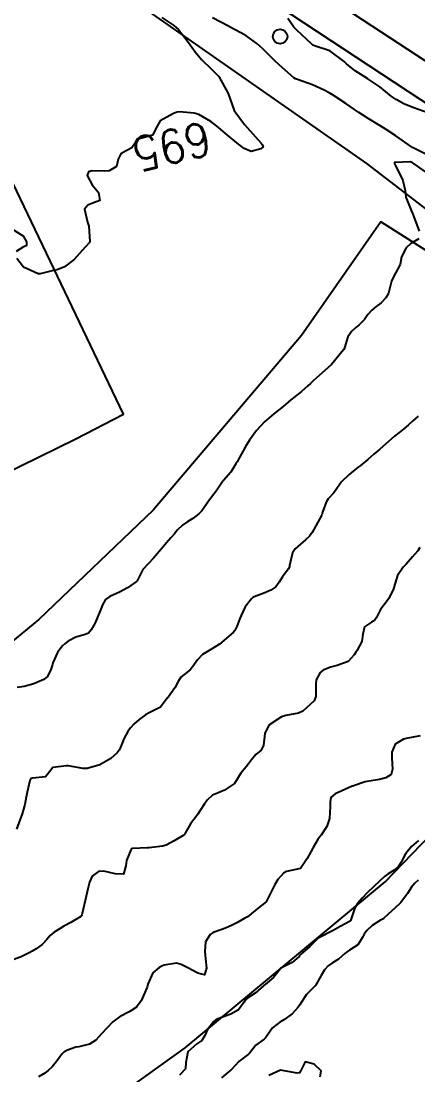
# Model space of a CAD drawing. Header units: metres. Extents: x 286371 to 293043, y 7462578 to 7466404.
# Drawn here: x 286810.2 to 286857.3, y 7465770.5 to 7465895.7 of the extents above; entities that cross this region are included whole.
import ezdxf
from ezdxf.enums import TextEntityAlignment as Align

# ---------------------------------------------------------------- set-up
doc = ezdxf.new("R2010")
doc.units = ezdxf.units.M
doc.header["$MEASUREMENT"] = 0
for name, color, linetype in [('Cotas', 45, 'Continuous'), ('Curvas de Nivel 1m', 11, 'Continuous'), ('Curvas de Nivel 5m', 15, 'Continuous'), ('Divisas', 45, 'Continuous'), ('Edificações', 30, 'Continuous'), ('Linha Férrea', 20, 'Continuous'), ('Postes', 20, 'Continuous'), ('Vias primárias', 230, 'Continuous')]:
    doc.layers.add(name, color=color, linetype=linetype)
doc.styles.add('Style-STANDARD', font='STANDARD.shx')

msp = doc.modelspace()

# ---------------------------------------------------------------- linework, layer by layer
at = {"layer": 'Curvas de Nivel 1m', "flags": 128}
for points, elevation in [([(286858.74, 7465884.75), (286856.75, 7465885.47), (286855.66, 7465885.9), (286854.77, 7465886.4), (286854.16, 7465886.82), (286852.8, 7465887.91), (286851.39, 7465888.87), (286850.82, 7465889.23), (286849.89, 7465889.83), (286848.84, 7465890.66), (286848.56, 7465890.91), (286846.86, 7465892.2), (286845.04, 7465892.79), (286844.87, 7465892.87), (286844.75, 7465892.97), (286842.9, 7465894.68), (286842.61, 7465895), (286841.89, 7465896.04)], 696), ([(286858.64, 7465877.52), (286856.9, 7465878.78), (286856.66, 7465878.94), (286856.43, 7465879.01), (286854.66, 7465878.92), (286854.56, 7465878.91), (286854.56, 7465878.82), (286854.65, 7465878.66), (286855.56, 7465876.8), (286855.81, 7465875.59), (286855.91, 7465874.79), (286856.57, 7465873.13), (286856.73, 7465872.78), (286856.86, 7465872.48), (286857.48, 7465870.77)], 694), ([(286857.46, 7465869.83), (286856.51, 7465869.3), (286855.93, 7465868.79), (286855.4, 7465867.71), (286855.23, 7465866.8), (286854.45, 7465865.34), (286854.22, 7465864.82), (286853.84, 7465863.41), (286853.54, 7465862.83), (286852.99, 7465862.25), (286852.4, 7465861.79), (286851.87, 7465861.37), (286851.41, 7465860.86), (286850.99, 7465860.25), (286850.37, 7465859.63), (286849.95, 7465859.29), (286849.47, 7465858.89), (286849.03, 7465858.21), (286848.63, 7465856.9), (286848.53, 7465856.7), (286848.32, 7465856.41), (286847.09, 7465854.93), (286846.28, 7465854.19), (286845.61, 7465853.62), (286844.91, 7465852.96), (286844.58, 7465852.65), (286844.25, 7465852.36), (286843.51, 7465851.72), (286842.6, 7465851), (286842.4, 7465850.84), (286842.23, 7465850.7), (286841.32, 7465849.92), (286840.2, 7465849.03), (286839.13, 7465848.11), (286838.17, 7465847.06), (286837.32, 7465845.91), (286836.81, 7465845.08), (286836.57, 7465844.65), (286836.13, 7465843.84), (286835.86, 7465843.36), (286835.71, 7465843.1), (286835.09, 7465842.12), (286834.24, 7465841.12), (286834.17, 7465841.03), (286834.08, 7465840.91), (286833.35, 7465839.85), (286832.83, 7465839.14), (286832.5, 7465838.69), (286832.03, 7465838.03), (286831.65, 7465837.53), (286831.29, 7465837.17), (286830.59, 7465836.6), (286830.01, 7465836.25), (286829.36, 7465835.83), (286828.75, 7465835.2), (286828.4, 7465834.79), (286827.98, 7465834.31), (286827.47, 7465833.71), (286827.08, 7465833.23), (286825.93, 7465831.87), (286825.31, 7465831.26), (286824.66, 7465830.53), (286824.01, 7465829.28), (286823.97, 7465829.21), (286823.89, 7465829.13), (286822.83, 7465828.35), (286821.87, 7465827.85), (286821.51, 7465827.68), (286820.72, 7465827.33), (286820.23, 7465826.97), (286819.85, 7465826.34), (286819.57, 7465825.62), (286819.46, 7465825.35), (286818.97, 7465824.21), (286818.52, 7465823.36), (286818.18, 7465822.99), (286817.8, 7465822.82), (286816.69, 7465822.49), (286815.78, 7465822.01), (286815.44, 7465821.75), (286815.06, 7465821.42), (286814.5, 7465820.69), (286813.97, 7465819.43), (286813.92, 7465819.26), (286813.73, 7465818.65), (286813.34, 7465817.82), (286812.87, 7465817.45), (286812.06, 7465817.1), (286811.71, 7465816.96), (286810.56, 7465816.63), (286809.7, 7465816.51)], 694), ([(286857.36, 7465848.77), (286856.75, 7465848.22), (286856.18, 7465847.71), (286855.68, 7465847.28), (286855.07, 7465846.8), (286854.57, 7465846.4), (286854.15, 7465846.05), (286852.8, 7465844.84), (286852.12, 7465844.24), (286851.38, 7465843.6), (286850.47, 7465842.88), (286850.26, 7465842.72), (286850.1, 7465842.6), (286849.16, 7465841.82), (286848.24, 7465840.91), (286848.16, 7465840.82), (286848.07, 7465840.68), (286847.34, 7465839.64), (286846.69, 7465838.93), (286846.43, 7465838.55), (286846.02, 7465837.37), (286845.92, 7465837.04), (286845.88, 7465836.95), (286845.21, 7465835.74), (286844.77, 7465834.96), (286844.44, 7465834.5), (286843.97, 7465834.05), (286843.39, 7465833.56), (286842.75, 7465832.99), (286842.44, 7465832.51), (286842.1, 7465831), (286842.07, 7465830.86), (286841.92, 7465830.6), (286841.23, 7465829.68), (286840.84, 7465829.02), (286840.44, 7465828.48), (286839.88, 7465828.09), (286839.15, 7465827.77), (286837.87, 7465827.3), (286837.71, 7465827.22), (286837.55, 7465827.07), (286836.83, 7465826.1), (286836.32, 7465825.09), (286836.18, 7465824.73), (286835.81, 7465823.76), (286835.59, 7465823.31), (286835.41, 7465823.1), (286834.56, 7465822.35), (286833.78, 7465821.66), (286832.95, 7465821.14), (286831.76, 7465820.43), (286831.14, 7465819.79), (286830.72, 7465819.18), (286830.29, 7465818.63), (286829.73, 7465818.19), (286829.17, 7465817.75), (286828.84, 7465817.21), (286828.46, 7465816.46), (286827.69, 7465815.42), (286827.6, 7465815.31), (286827.55, 7465815.23), (286826.74, 7465814.16), (286825.66, 7465813.61), (286825.41, 7465813.51), (286824.97, 7465813.26), (286824.21, 7465812.72), (286823.64, 7465812.21), (286823.19, 7465811.73), (286822.86, 7465811.3), (286822.42, 7465810.49), (286821.95, 7465809.31), (286821.83, 7465809.07), (286821.59, 7465808.73), (286820.84, 7465808.06), (286819.56, 7465807.34), (286818.02, 7465806.9), (286817.56, 7465806.9), (286815.77, 7465807.2), (286815.56, 7465807.22), (286813.96, 7465807.02), (286813.55, 7465806.48), (286813.1, 7465805.88), (286811.54, 7465805.75), (286811.33, 7465805.68), (286811.22, 7465805.47), (286810.89, 7465804.09), (286810.77, 7465803.48), (286810.61, 7465802.6), (286810.33, 7465801.49), (286809.64, 7465799.69)], 693), ([(286857.57, 7465833.16), (286857.32, 7465832.77), (286856.69, 7465832.03), (286855.93, 7465831.16), (286855.76, 7465830.97), (286855.6, 7465830.8), (286854.91, 7465829.81), (286854.59, 7465828.81), (286854.44, 7465828.26), (286853.87, 7465827.08), (286853.77, 7465826.92), (286853.69, 7465826.83), (286852.9, 7465825.79), (286852.44, 7465824.85), (286852.2, 7465824.48), (286851.83, 7465824.28), (286850.98, 7465823.71), (286850.79, 7465822.87), (286850.68, 7465821.98), (286850.09, 7465820.88), (286849.96, 7465820.7), (286849.77, 7465820.38), (286849.04, 7465819.61), (286847.75, 7465819.13), (286847.58, 7465819.09), (286846.94, 7465818.93), (286846.08, 7465818.59), (286845.73, 7465818.29), (286845.26, 7465817.41), (286845.2, 7465816.95), (286845.21, 7465815.44), (286845, 7465814.95), (286843.67, 7465813.72), (286843.17, 7465813.47), (286841.66, 7465813.19), (286841.51, 7465813.16), (286841.15, 7465813.01), (286839.64, 7465812.02), (286839.16, 7465811.05), (286839, 7465809.65), (286838.7, 7465809.06), (286838.09, 7465808.56), (286837.58, 7465807.93), (286837.22, 7465807.43), (286836.92, 7465807.08), (286836.3, 7465806.34), (286835.53, 7465805.1), (286834.34, 7465804.3), (286833.51, 7465803.96), (286832.95, 7465803.7), (286832.32, 7465803.15), (286831.96, 7465802.69), (286831.48, 7465801.91), (286831.19, 7465801.45), (286830.97, 7465801.17), (286830.33, 7465800.31), (286829.7, 7465799.19), (286829.59, 7465799.03), (286829.43, 7465798.91), (286828.36, 7465798.27), (286827.41, 7465797.77), (286827, 7465797.64), (286825.41, 7465797.46), (286825.22, 7465797.45), (286823.42, 7465797.39), (286823.34, 7465797.36), (286823.27, 7465797.29), (286822.72, 7465795.97), (286822.65, 7465795.3), (286822.35, 7465794.31), (286821.36, 7465794.36), (286820.01, 7465794.7), (286819.37, 7465794.64), (286818.64, 7465794.07), (286818.32, 7465793.36), (286818.13, 7465792.57), (286817.84, 7465791.37), (286817.41, 7465789.51), (286817.37, 7465789.38), (286817.28, 7465789.28), (286816.09, 7465788.58), (286815.26, 7465788.14), (286814.81, 7465787.88), (286814.13, 7465787.43), (286813.65, 7465787.03), (286813.24, 7465786.57), (286812.7, 7465785.98), (286811.97, 7465785.46), (286811.51, 7465785.18), (286811.22, 7465785), (286810.21, 7465784.49), (286809.2, 7465784.15)], 692), ([(286857.61, 7465810.76), (286855.96, 7465810.44), (286855.61, 7465810.36), (286854.63, 7465809.78), (286854.26, 7465808.81), (286854.24, 7465808.15), (286854.31, 7465806.81), (286854.17, 7465806.19), (286853.54, 7465805.78), (286852.79, 7465805.58), (286851.53, 7465805.39), (286851.08, 7465805.31), (286849.8, 7465804.88), (286849.61, 7465804.8), (286849.52, 7465804.77), (286848.23, 7465804.18), (286847.51, 7465803.87), (286847, 7465803.42), (286846.91, 7465802.92), (286846.93, 7465802.37), (286846.85, 7465800.93), (286846.5, 7465799.99), (286845.86, 7465798.95), (286845.65, 7465798.73), (286845.43, 7465798.45), (286844.89, 7465797.48), (286844.62, 7465796.97), (286844.18, 7465796.19), (286843.37, 7465794.98), (286841.72, 7465794.66), (286841.37, 7465794.46), (286840.7, 7465793.68), (286840.29, 7465793.03), (286839.97, 7465792.4), (286839.31, 7465791.04), (286838.18, 7465790.18), (286837.29, 7465789.43), (286837.09, 7465789.27), (286836.79, 7465789.08), (286835.82, 7465788.55), (286835.27, 7465788.25), (286834.49, 7465787.89), (286833.26, 7465787.49), (286833, 7465787.39), (286832.66, 7465787.14), (286832.11, 7465786.28), (286832.01, 7465785.15), (286832.08, 7465784.28), (286832.2, 7465783.15), (286831.97, 7465782.36), (286831.18, 7465782.54), (286829.98, 7465783.18), (286829.2, 7465783.6), (286828.65, 7465783.76), (286827.2, 7465783.5), (286827, 7465783.42), (286826.59, 7465783.23), (286825.84, 7465782.59), (286825.26, 7465781.25), (286825.16, 7465780.91), (286824.45, 7465779.27), (286823.88, 7465778.52), (286823.11, 7465778.01), (286822.65, 7465777.77), (286821.85, 7465777.31), (286821.39, 7465777.03), (286821.1, 7465776.77), (286820.39, 7465776.03), (286819.75, 7465775.34), (286819.43, 7465774.98), (286819.06, 7465774.58), (286818.32, 7465774.1), (286817.05, 7465773.82), (286816.69, 7465773.75), (286815.71, 7465773.4), (286815.27, 7465773.18), (286815.04, 7465772.94), (286814.4, 7465772.05), (286813.87, 7465771.43), (286813.43, 7465771.01), (286813, 7465770.68), (286812.24, 7465770.22)], 691), ([(286857.36, 7465793.63), (286856.93, 7465793.2), (286856.59, 7465792.78), (286856.09, 7465792.03), (286855.32, 7465790.97), (286855.15, 7465790.8), (286853.29, 7465789.09), (286853.14, 7465788.98), (286852.89, 7465788.84), (286851.91, 7465788.21), (286851.27, 7465787.64), (286850.94, 7465787.18), (286850.78, 7465786.87), (286850.19, 7465785.93), (286849.23, 7465785.28), (286848.98, 7465785.15), (286848.66, 7465784.9), (286847.91, 7465784.22), (286847.21, 7465783.79), (286846.69, 7465783.44), (286846.24, 7465782.94), (286845.84, 7465782.29), (286845.17, 7465781.1), (286845.1, 7465781.02), (286845.04, 7465780.96), (286844.1, 7465780.02), (286843.42, 7465778.98), (286843.31, 7465778.8), (286843.13, 7465778.52), (286842.4, 7465777.71), (286841.42, 7465777.01), (286841.21, 7465776.9), (286841.1, 7465776.85), (286840.06, 7465776.06), (286839.35, 7465775.04), (286839.24, 7465774.88), (286839.07, 7465774.73), (286838.1, 7465774.01), (286837.36, 7465773.07), (286837.2, 7465772.92), (286837.04, 7465772.82), (286836.05, 7465772.06), (286835.18, 7465771.1), (286835.1, 7465771.01), (286835.01, 7465770.94), (286834.01, 7465770.11)], 689), ([(286845.72, 7465770.22), (286845.83, 7465770.94), (286845.02, 7465771.76), (286843.96, 7465772.03), (286843.43, 7465770.98), (286843.28, 7465770.7), (286843, 7465770.67), (286841, 7465771.01), (286839.64, 7465770.38)], 688)]:
    msp.add_lwpolyline(points, dxfattribs=dict(at, elevation=elevation))
at = {"layer": 'Curvas de Nivel 5m', "flags": 128}
for points, elevation in [([(286826.92, 7465896.16), (286828.34, 7465895.21), (286828.9, 7465894.73), (286830.07, 7465893.19), (286830.86, 7465892.07), (286831.61, 7465891.16), (286832.83, 7465890.01), (286833.7, 7465889.13), (286834.78, 7465887.11), (286835.49, 7465885.1), (286836.73, 7465883.43), (286837.04, 7465883.08), (286838.7, 7465881.22), (286838.83, 7465881.05), (286838.94, 7465880.8), (286838.69, 7465880.54), (286837.52, 7465880.24), (286836.69, 7465880.58), (286836.03, 7465881.09), (286834.71, 7465882.19), (286833.59, 7465883.13), (286832.73, 7465883.79), (286831.29, 7465884.62), (286830.75, 7465884.8), (286829, 7465884.95), (286828.75, 7465884.92), (286828.29, 7465884.75), (286826.73, 7465883.89), (286826.34, 7465883.25), (286825.79, 7465882.18), (286824.7, 7465881.85), (286824.23, 7465881.75), (286823.79, 7465881.29), (286823.33, 7465880.65), (286822.68, 7465880.3), (286822.05, 7465879.94), (286821.71, 7465879.32), (286821.53, 7465878.44), (286820.64, 7465877.93), (286820.1, 7465877.88), (286818.64, 7465877.93), (286818.2, 7465877.82), (286818.04, 7465877.37), (286818.62, 7465876.28), (286819.4, 7465875.35), (286819.54, 7465874.4), (286818.58, 7465874.04), (286818.12, 7465873.84), (286817.73, 7465873.38), (286818.09, 7465871.84), (286818.22, 7465871.37), (286818.34, 7465869.55), (286818.27, 7465869.37), (286817.43, 7465868.45), (286816.48, 7465867.39), (286815.35, 7465866.53), (286814.46, 7465866.15), (286813.87, 7465866.03), (286812.46, 7465865.68), (286812.23, 7465865.69), (286810.47, 7465866.5), (286809.69, 7465867.5)], 695), ([(286858.67, 7465879.7), (286856.79, 7465880.67), (286856.68, 7465880.72), (286856.59, 7465880.79), (286854.7, 7465882.08), (286853.58, 7465882.83), (286852.72, 7465883.38), (286851.45, 7465884.14), (286850.74, 7465884.59), (286850.31, 7465884.88), (286848.77, 7465885.93), (286847.26, 7465886.93), (286846.79, 7465887.22), (286846.22, 7465887.51), (286844.8, 7465888.14), (286843.03, 7465888.77), (286842.81, 7465888.86), (286842.61, 7465889), (286840.84, 7465890.52), (286840.29, 7465891.03), (286838.87, 7465892.46), (286838.2, 7465893.06), (286836.89, 7465894), (286834.97, 7465895.04), (286834.9, 7465895.07), (286834.82, 7465895.12), (286832.92, 7465896.1)], 695), ([(286809.62, 7465868.38), (286810.51, 7465868.94), (286810.87, 7465869.11), (286810.85, 7465869.48), (286810.52, 7465870.12), (286808.99, 7465871.06)], 695), ([(286857.43, 7465798.32), (286856.57, 7465797.63), (286855.89, 7465796.79), (286855.72, 7465796.47), (286855.39, 7465795.81), (286854.98, 7465795.2), (286854.51, 7465794.81), (286853.8, 7465794.38), (286853.36, 7465794.06), (286852.11, 7465792.85), (286851.33, 7465792.11), (286850.73, 7465791.47), (286850.19, 7465790.88), (286849.85, 7465790.34), (286849.39, 7465788.89), (286849.36, 7465788.82), (286849.28, 7465788.73), (286848.1, 7465788.09), (286847.26, 7465787.64), (286846.8, 7465787.39), (286845.95, 7465786.94), (286845.5, 7465786.7), (286845.25, 7465786.49), (286844.48, 7465785.72), (286843.64, 7465784.98), (286843.43, 7465784.77), (286843.22, 7465784.53), (286842.38, 7465783.82), (286841.2, 7465783.23), (286841.07, 7465783.15), (286840.96, 7465783.02), (286840.18, 7465782.03), (286839.17, 7465781.2), (286839.08, 7465781.13), (286838.99, 7465781.05), (286838.02, 7465780.19), (286837.14, 7465779.63), (286836.84, 7465779.37), (286836.67, 7465779.08), (286836.03, 7465778.18), (286835.11, 7465777.68), (286834.68, 7465777.54), (286833.57, 7465777.13), (286833.27, 7465776.96), (286833.1, 7465776.82), (286832.35, 7465775.88), (286832, 7465775.15), (286831.66, 7465774.56), (286831.06, 7465774.14), (286830.01, 7465773.19), (286829.78, 7465771.94), (286829.73, 7465771.19), (286829, 7465770.43)], 690)]:
    msp.add_lwpolyline(points, dxfattribs=dict(at, elevation=elevation))
at = {"layer": 'Divisas'}
msp.add_lwpolyline([(286881.14, 7465855.88), (286851.28, 7465878.79), (286815.23, 7465904.01), (286783.89, 7465925.04), (286760.87, 7465940.33), (286744.64, 7465952.38), (286725.86, 7465967.03), (286722.07, 7465961.23)], dxfattribs=at)
at = {"layer": 'Edificações', "elevation": 690.1}
msp.add_lwpolyline([(286814.23, 7465762.6), (286829.69, 7465773.69), (286853.45, 7465793.42), (286870.67, 7465811.27), (286886.17, 7465830.67), (286895.24, 7465845.06), (286852.93, 7465871.86), (286843.5, 7465858.37), (286825.89, 7465837.58), (286812.28, 7465824.6), (286802.84, 7465816.83)], dxfattribs=at)
at = {"layer": 'Linha Férrea'}
for points in [[(286381.9, 7466191.54, -0.034817), (286483.63, 7466136.23), (286637.59, 7466036.03), (286881.46, 7465875.71), (287117.31, 7465719.49, 0.005418), (287238.16, 7465637.94, 0.010292), (287320.61, 7465583.02, 0.018788), (287399.32, 7465533.46, 0.057979), (287521.87, 7465481.39), (287711.72, 7465426.48, -0.002898), (287879.49, 7465377.76), (287927.28, 7465363.25), (287977.96, 7465347.67), (288011.31, 7465337.66), (288037.94, 7465330.83), (288090.19, 7465315.26), (288107.16, 7465310.12)], [(287835.18, 7465381.47, 0.010304), (287693.16, 7465427.51), (287537.99, 7465472.45, -0.040382), (287441.99, 7465506.86, -0.042368), (287320.57, 7465578.57, -0.008489), (287246.96, 7465627.06, -0.004773), (287110.87, 7465718.76), (286883.88, 7465869.13), (286836.14, 7465900.58), (286681.72, 7466001.99, 0.002623), (286488.21, 7466128.28, 0.036116), (286381.9, 7466186.94, 0.036116)]]:
    msp.add_lwpolyline(points, format="xyb", dxfattribs=at)
at = {"layer": 'Postes'}
msp.add_circle((286840.97, 7465893.9), 0.866, dxfattribs=at)
at = {"layer": 'Vias primárias'}
msp.add_lwpolyline([(286796.79, 7465836.34), (286816.67, 7465846.07), (286822.34, 7465848.99), (286802.68, 7465890.08)], dxfattribs=at)

# ---------------------------------------------------------------- texts
at = {"layer": 'Cotas', "style": 'Style-STANDARD'}
msp.add_text('695', height=4, rotation=193.3937, dxfattribs=at).set_placement((286828.11, 7465880.82, 695), align=Align.MIDDLE_CENTER)

doc.saveas('drawing.dxf')
